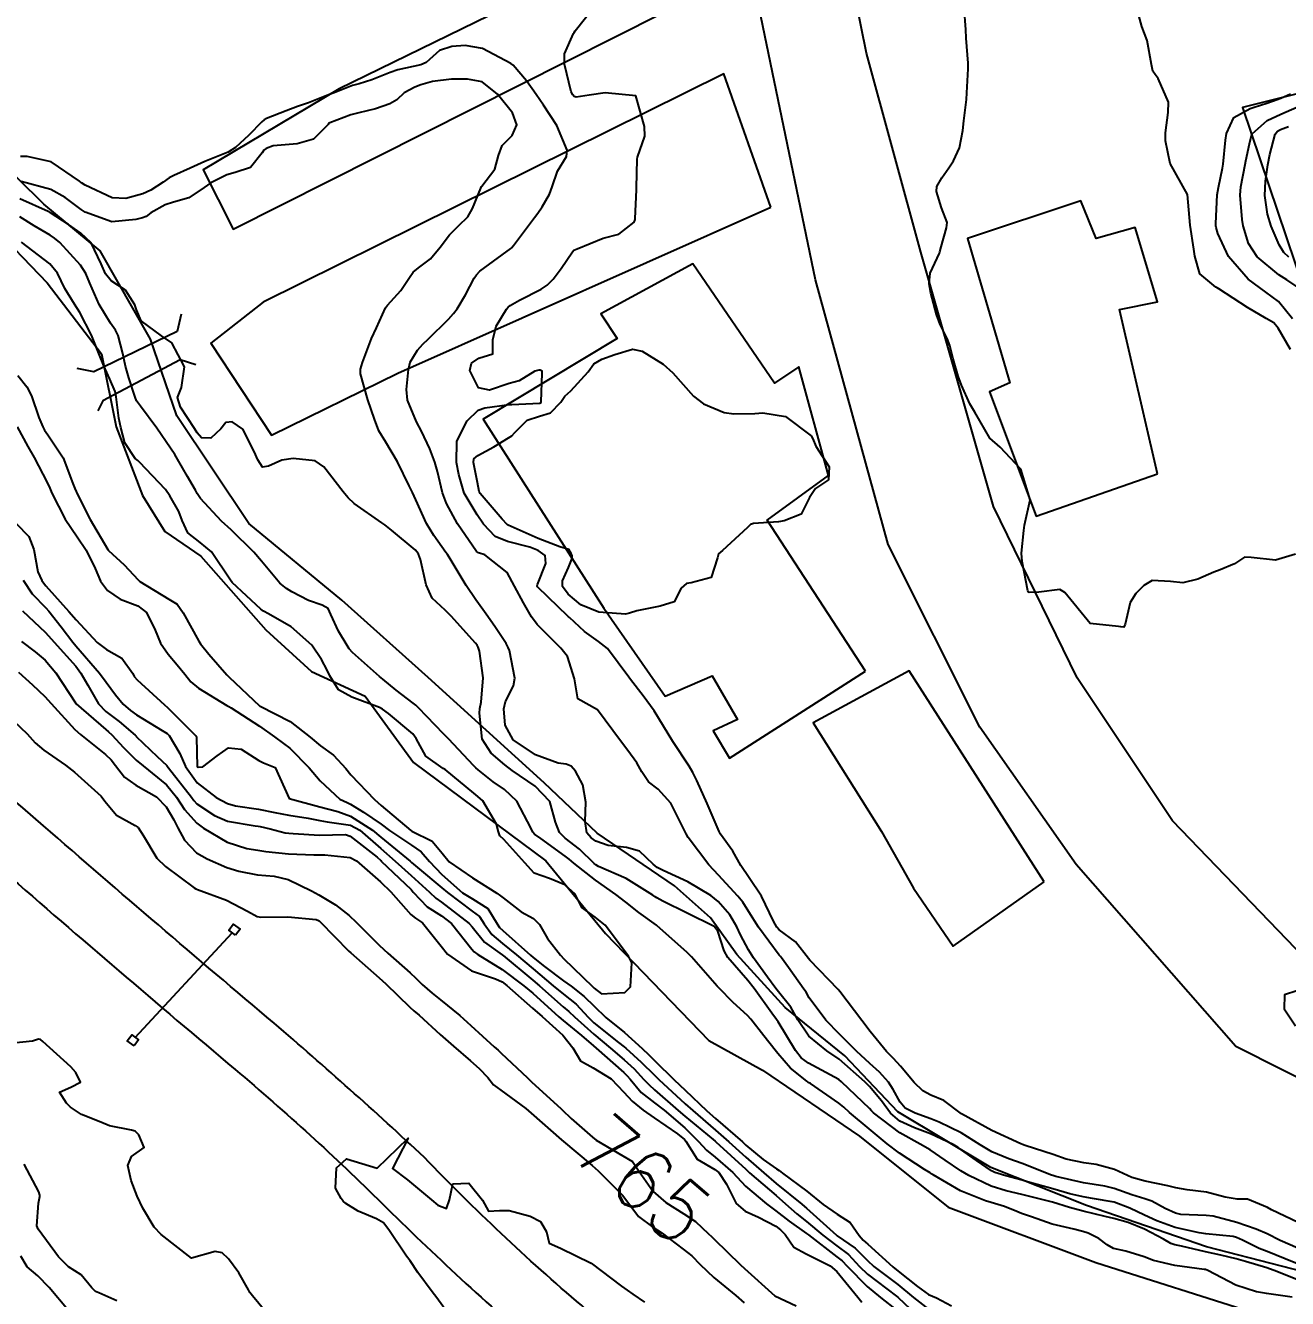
# Model space of a CAD drawing. Header units: metres. Extents: x 307586 to 320046, y 7427249 to 7434250.
# Drawn here: x 318846.3 to 318928.5, y 7429879.1 to 7429961.9 of the extents above; entities that cross this region are included whole.
import ezdxf
from ezdxf.enums import TextEntityAlignment as Align

# ---------------------------------------------------------------- set-up
doc = ezdxf.new("R2010")
doc.units = ezdxf.units.M
doc.header["$MEASUREMENT"] = 0
for name, color, linetype in [('Cotas', 45, 'Continuous'), ('Curvas de Nivel 1m', 11, 'Continuous'), ('Curvas de Nivel 5m', 15, 'Continuous'), ('Edificações', 30, 'Continuous'), ('Hidrografia', 140, 'Continuous'), ('Linha Férrea', 20, 'Continuous'), ('Pontes_Viadutos_Tubos', 190, 'Continuous'), ('Portico', 45, 'Continuous'), ('Vias Primárias', 230, 'Continuous')]:
    doc.layers.add(name, color=color, linetype=linetype)
doc.styles.add('Style-STANDARD', font='STANDARD.shx')

msp = doc.modelspace()

# ---------------------------------------------------------------- linework, layer by layer
at = {"layer": 'Curvas de Nivel 1m', "flags": 128}
for points, elevation in [([(318929.161, 7429884.022), (318927.427, 7429884.847), (318927.174, 7429884.999), (318925.852, 7429885.542), (318925.18, 7429885.551), (318924.407, 7429885.661), (318923.184, 7429885.998), (318921.945, 7429886.152), (318921.186, 7429886.278), (318920.672, 7429886.412), (318919.191, 7429886.723), (318918.333, 7429886.959), (318917.198, 7429887.467), (318916.014, 7429887.801), (318915.202, 7429887.897), (318914.064, 7429888.152), (318913.207, 7429888.441), (318911.393, 7429889.038), (318911.214, 7429889.098), (318911.116, 7429889.14), (318909.227, 7429890.014), (318907.243, 7429891.09), (318906.096, 7429891.952), (318905.255, 7429892.312), (318904.727, 7429892.595), (318904.168, 7429893.131), (318903.273, 7429894.194), (318902.824, 7429894.692), (318902.371, 7429895.154), (318901.302, 7429896.451), (318900.753, 7429897.176), (318899.332, 7429899.048), (318899.213, 7429899.191), (318897.361, 7429901.106), (318897.285, 7429901.211), (318896.444, 7429902.294), (318895.381, 7429903.066), (318895.213, 7429903.242), (318895.005, 7429903.626), (318894.233, 7429905.252), (318893.421, 7429906.455), (318892.869, 7429907.268), (318892.346, 7429908.18), (318891.562, 7429909.288), (318891.456, 7429909.467), (318890.691, 7429911.298), (318890.02, 7429912.783), (318889.758, 7429913.307), (318889.507, 7429913.728), (318888.458, 7429915.321), (318887.546, 7429916.836), (318887.226, 7429917.335), (318886.517, 7429918.3), (318885.684, 7429919.358), (318885.575, 7429919.512), (318884.188, 7429921.374), (318883.608, 7429921.845), (318882.701, 7429922.48), (318881.716, 7429923.409), (318881.663, 7429923.449), (318881.624, 7429923.485), (318880.338, 7429924.721), (318879.643, 7429925.393), (318879.617, 7429925.43), (318879.609, 7429925.464), (318879.645, 7429925.552), (318880.179, 7429926.911), (318880.14, 7429927.425), (318879.676, 7429927.77), (318879.13, 7429927.984), (318877.682, 7429928.34), (318876.885, 7429928.662), (318876.124, 7429929.474), (318875.702, 7429930.071), (318874.873, 7429931.489), (318874.513, 7429932.715), (318874.366, 7429933.494), (318874.393, 7429934.857), (318874.69, 7429935.491), (318875.051, 7429936.21), (318875.784, 7429936.9), (318876.206, 7429937.054), (318877.79, 7429937.257), (318877.971, 7429937.267), (318879.792, 7429937.354), (318879.85, 7429937.372), (318879.885, 7429937.429), (318879.94, 7429939.3), (318879.942, 7429939.429), (318879.814, 7429939.505), (318879.737, 7429939.508), (318879.466, 7429939.433), (318878.437, 7429938.813), (318877.805, 7429938.638), (318876.525, 7429938.194), (318875.802, 7429938.342), (318875.231, 7429939.486), (318875.351, 7429939.954), (318875.825, 7429940.275), (318876.739, 7429940.557), (318876.738, 7429941.471), (318876.952, 7429942.369), (318877.63, 7429943.462), (318877.728, 7429943.597), (318877.865, 7429943.713), (318878.462, 7429944.045), (318879.876, 7429944.777), (318880.273, 7429945.032), (318880.67, 7429945.422), (318881.19, 7429946.12), (318881.91, 7429947.199), (318882.015, 7429947.305), (318882.215, 7429947.405), (318883.92, 7429948.082), (318884.939, 7429948.354), (318885.931, 7429949.134), (318885.993, 7429949.299), (318885.998, 7429949.359), (318886.089, 7429951.231), (318886.095, 7429951.359), (318886.118, 7429953.222), (318886.147, 7429953.358), (318886.628, 7429954.723), (318886.604, 7429955.354), (318886.033, 7429957.36), (318884.035, 7429957.547), (318882.994, 7429957.396), (318882.165, 7429957.274), (318882.032, 7429957.32), (318881.946, 7429957.411), (318881.827, 7429957.621), (318881.392, 7429959.417), (318881.393, 7429960.087), (318881.985, 7429961.411), (318882.023, 7429961.471), (318882.085, 7429961.578), (318883.517, 7429963.389)], 764), ([(318928.654, 7429940.842), (318927.857, 7429942.225), (318927.582, 7429942.576), (318927.087, 7429942.862), (318925.873, 7429943.58), (318923.998, 7429944.793), (318923.892, 7429944.859), (318923.802, 7429944.901), (318922.756, 7429945.771), (318922.426, 7429946.922), (318922.366, 7429947.372), (318922.126, 7429948.927), (318921.963, 7429950.93), (318920.824, 7429952.942), (318920.522, 7429954.428), (318920.526, 7429954.945), (318920.701, 7429956.269), (318920.718, 7429956.943), (318920.048, 7429958.49), (318919.844, 7429958.746), (318919.701, 7429958.955), (318919.622, 7429959.394), (318919.326, 7429960.961), (318918.983, 7429961.858), (318918.681, 7429962.971)], 766), ([(318929.138, 7429882.357), (318927.984, 7429882.842), (318927.15, 7429883.292), (318926.423, 7429883.592), (318925.16, 7429884.02), (318923.637, 7429884.424), (318923.167, 7429884.48), (318921.532, 7429884.552), (318921.169, 7429884.628), (318920.498, 7429884.93), (318919.634, 7429885.4), (318919.179, 7429885.552), (318918.324, 7429885.816), (318917.186, 7429886.234), (318916.581, 7429886.376), (318915.187, 7429886.602), (318913.386, 7429887.018), (318913.193, 7429887.074), (318913.105, 7429887.11), (318911.201, 7429887.859), (318910.322, 7429888.172), (318909.208, 7429888.627), (318908.466, 7429889.077), (318907.225, 7429889.866), (318905.791, 7429890.555), (318905.238, 7429890.768), (318904.227, 7429891.13), (318903.567, 7429891.458), (318903.25, 7429891.856), (318902.794, 7429892.68), (318902.481, 7429893.152), (318901.913, 7429893.804), (318901.275, 7429894.377), (318900.408, 7429895.179), (318899.299, 7429896.289), (318898.402, 7429897.199), (318897.327, 7429898.654), (318897.121, 7429899.003), (318896.984, 7429899.215), (318895.97, 7429900.614), (318895.528, 7429901.238), (318895.453, 7429901.328), (318895.365, 7429901.424), (318894.019, 7429903.254), (318893.393, 7429904.249), (318893.002, 7429904.869), (318892.691, 7429905.271), (318891.423, 7429906.625), (318890.79, 7429907.296), (318889.451, 7429909.075), (318889.309, 7429909.311), (318889.18, 7429909.589), (318888.318, 7429911.322), (318887.492, 7429912.234), (318886.865, 7429912.707), (318886.429, 7429913.346), (318886.1, 7429913.943), (318885.517, 7429914.741), (318885.034, 7429915.365), (318883.553, 7429917.38), (318882.272, 7429918.112), (318882.038, 7429919.403), (318881.595, 7429920.864), (318881.168, 7429921.414), (318879.618, 7429922.952), (318879.243, 7429923.434), (318878.721, 7429924.35), (318878.15, 7429925.445), (318877.656, 7429926.321), (318876.203, 7429927.472), (318875.809, 7429927.612), (318875.675, 7429927.697), (318874.425, 7429929.493), (318873.713, 7429930.811), (318873.466, 7429931.504), (318873.121, 7429932.894), (318872.957, 7429933.512), (318872.623, 7429934.388), (318872.089, 7429935.525), (318871.772, 7429936.138), (318871.174, 7429937.536), (318871.106, 7429938.231), (318871.233, 7429939.536), (318871.343, 7429940.009), (318871.832, 7429940.796), (318872.181, 7429941.182), (318872.514, 7429941.52), (318873.856, 7429942.826), (318874.182, 7429943.175), (318874.412, 7429943.495), (318874.954, 7429944.408), (318875.516, 7429945.484), (318875.661, 7429945.708), (318875.89, 7429945.937), (318876.769, 7429946.602), (318877.912, 7429947.425), (318877.934, 7429947.438), (318877.952, 7429947.459), (318878.077, 7429947.62), (318879.454, 7429949.437), (318879.657, 7429949.714), (318879.943, 7429950.128), (318880.42, 7429950.961), (318880.584, 7429951.424), (318880.938, 7429952.455), (318881.532, 7429953.415), (318881.576, 7429953.826), (318880.89, 7429955.421), (318880.023, 7429956.754), (318879.56, 7429957.437), (318878.932, 7429958.336), (318878.052, 7429959.346), (318877.913, 7429959.461), (318876.067, 7429960.427), (318874.928, 7429960.633), (318874.069, 7429960.569), (318873.27, 7429960.307), (318872.391, 7429959.525), (318872.051, 7429959.364), (318870.553, 7429959.04), (318870.046, 7429958.877), (318868.857, 7429958.384), (318868.039, 7429958.139), (318867.595, 7429958.027), (318866.515, 7429957.595), (318866.166, 7429957.464), (318866.03, 7429957.417), (318864.728, 7429956.908), (318864.018, 7429956.65), (318863.27, 7429956.375), (318862.006, 7429955.886), (318861.856, 7429955.8), (318861.703, 7429955.653), (318860.857, 7429954.799), (318859.986, 7429953.981), (318859.497, 7429953.677), (318858.418, 7429953.252), (318857.974, 7429953.076), (318857.026, 7429952.651), (318855.96, 7429952.161), (318855.67, 7429952.01), (318855.274, 7429951.727), (318854.463, 7429951.219), (318853.945, 7429950.984), (318852.849, 7429950.664), (318851.942, 7429950.709), (318850.2, 7429951.538), (318849.952, 7429951.689), (318849.893, 7429951.732), (318849.816, 7429951.792), (318847.971, 7429953.056), (318846.41, 7429953.402), (318845.977, 7429953.414)], 763), ([(318929.128, 7429881.323), (318928.318, 7429881.651), (318927.136, 7429882.135), (318926.618, 7429882.338), (318925.542, 7429882.874), (318925.145, 7429883.049), (318924.922, 7429883.107), (318923.149, 7429883.29), (318922.709, 7429883.345), (318921.155, 7429883.701), (318919.961, 7429884.138), (318919.166, 7429884.498), (318918.2, 7429884.96), (318917.177, 7429885.336), (318915.774, 7429885.593), (318915.173, 7429885.689), (318914.288, 7429885.897), (318913.181, 7429886.207), (318911.547, 7429886.677), (318911.189, 7429886.772), (318910.135, 7429887.056), (318909.403, 7429887.275), (318909.196, 7429887.381), (318908.218, 7429888.065), (318907.21, 7429888.779), (318907.027, 7429888.909), (318906.708, 7429889.098), (318905.223, 7429889.792), (318904.185, 7429890.174), (318903.235, 7429890.608), (318902.622, 7429891.146), (318902.045, 7429891.947), (318901.26, 7429892.88), (318901.11, 7429893.021), (318900.957, 7429893.173), (318899.277, 7429894.645), (318898.469, 7429895.198), (318897.297, 7429896.148), (318896.598, 7429897.221), (318896.124, 7429898.031), (318895.331, 7429899.033), (318895.16, 7429899.242), (318894.604, 7429899.987), (318893.705, 7429901.257), (318893.368, 7429901.776), (318892.852, 7429902.742), (318892.612, 7429903.272), (318892.155, 7429904.043), (318891.399, 7429904.912), (318890.92, 7429905.295), (318889.416, 7429906.193), (318887.814, 7429906.94), (318887.43, 7429907.125), (318887.167, 7429907.334), (318886.279, 7429908.185), (318885.444, 7429908.42), (318884.251, 7429908.566), (318883.448, 7429908.845), (318883.126, 7429909.061), (318882.859, 7429909.389), (318882.739, 7429910.116), (318882.788, 7429911.39), (318882.6, 7429912.499), (318882.112, 7429913.401), (318881.828, 7429913.727), (318881.507, 7429913.856), (318880.994, 7429913.929), (318879.513, 7429914.462), (318878.065, 7429915.445), (318877.537, 7429916.394), (318877.448, 7429917.452), (318877.558, 7429917.934), (318878.072, 7429918.941), (318878.155, 7429919.444), (318877.807, 7429921.241), (318877.738, 7429921.449), (318877.605, 7429921.703), (318876.913, 7429922.758), (318876.397, 7429923.468), (318876.081, 7429923.927), (318875.634, 7429924.545), (318874.993, 7429925.486), (318873.956, 7429927.21), (318873.77, 7429927.499), (318873.674, 7429927.638), (318872.9, 7429928.727), (318872.418, 7429929.519), (318871.716, 7429931.06), (318871.501, 7429931.532), (318871.293, 7429931.968), (318870.533, 7429933.542), (318869.756, 7429934.811), (318869.317, 7429935.554), (318869.026, 7429936.306), (318868.602, 7429937.562), (318868.124, 7429939.253), (318868.116, 7429939.567), (318868.24, 7429939.989), (318868.823, 7429941.565), (318869.148, 7429942.256), (318869.741, 7429943.552), (318869.865, 7429943.72), (318870.743, 7429944.673), (318871.312, 7429945.536), (318871.541, 7429945.88), (318871.892, 7429946.15), (318872.682, 7429946.737), (318873.308, 7429947.509), (318873.921, 7429948.31), (318874.518, 7429948.903), (318875.105, 7429949.488), (318875.411, 7429950.015), (318875.961, 7429951.347), (318876, 7429951.442), (318876.021, 7429951.479), (318876.863, 7429952.582), (318877.104, 7429953.469), (318877.345, 7429954.111), (318877.996, 7429954.767), (318878.287, 7429955.456), (318878.015, 7429956.255), (318877.038, 7429957.47), (318876.041, 7429958.263), (318875.088, 7429958.444), (318874.042, 7429958.429), (318872.811, 7429958.288), (318872.038, 7429958.063), (318871.647, 7429957.924), (318870.97, 7429957.541), (318870.482, 7429957.09), (318870.022, 7429956.839), (318869.085, 7429956.496), (318868.013, 7429956.25), (318867.479, 7429956.117), (318866.111, 7429955.599), (318866.041, 7429955.561), (318866.002, 7429955.492), (318865.061, 7429954.541), (318863.989, 7429954.237), (318862.44, 7429954.096), (318861.986, 7429953.925), (318861.829, 7429953.807), (318861.715, 7429953.653), (318860.945, 7429952.683), (318859.963, 7429952.357), (318859.423, 7429952.216), (318858.372, 7429951.694), (318857.95, 7429951.388), (318856.938, 7429950.715), (318855.94, 7429950.438), (318855.406, 7429950.257), (318854.459, 7429949.735), (318854.16, 7429949.509), (318853.93, 7429949.413), (318853.492, 7429949.31), (318851.927, 7429949.156), (318850.188, 7429949.787), (318849.935, 7429949.96), (318848.882, 7429950.745), (318847.947, 7429951.256), (318846.023, 7429951.769)], 762), ([(318928.795, 7429942.841), (318927.88, 7429943.975), (318926.642, 7429944.873), (318925.898, 7429945.427), (318924.617, 7429946.893), (318923.928, 7429948.382), (318923.818, 7429948.788), (318923.797, 7429948.902), (318923.792, 7429949.045), (318923.889, 7429950.901), (318923.968, 7429951.386), (318924.232, 7429952.646), (318924.272, 7429952.897), (318924.436, 7429954.466), (318924.492, 7429954.895), (318924.966, 7429955.948), (318926.029, 7429956.537), (318926.292, 7429956.616), (318927.116, 7429956.869), (318927.786, 7429957.112), (318928.036, 7429957.193), (318928.665, 7429957.476)], 767), ([(318929.218, 7429944.84), (318928.42, 7429945.374), (318927.901, 7429945.698), (318926.492, 7429946.874), (318925.922, 7429947.75), (318925.586, 7429948.883), (318925.514, 7429949.31), (318925.384, 7429950.886), (318925.425, 7429951.429), (318925.71, 7429952.883), (318925.756, 7429953.112), (318926.003, 7429954.234), (318926.12, 7429954.77), (318926.176, 7429954.878), (318927.15, 7429955.741), (318928.026, 7429956.154), (318929.582, 7429956.837)], 768), ([(318928.563, 7429946.85), (318928.222, 7429947.161), (318927.921, 7429947.66), (318927.404, 7429948.865), (318927.17, 7429949.642), (318926.994, 7429950.87), (318927.042, 7429951.799), (318927.196, 7429952.868), (318927.315, 7429953.545), (318927.653, 7429954.864), (318927.819, 7429955.058), (318928.016, 7429955.153), (318928.531, 7429955.365)], 769), ([(318929.115, 7429880.29), (318927.781, 7429880.843), (318927.125, 7429881.082), (318925.732, 7429881.474), (318925.131, 7429881.651), (318924.128, 7429881.895), (318923.135, 7429882.12), (318921.569, 7429882.485), (318921.139, 7429882.56), (318920.865, 7429882.649), (318920.4, 7429882.931), (318919.152, 7429883.583), (318918.104, 7429884.015), (318917.163, 7429884.291), (318916.604, 7429884.418), (318915.16, 7429884.752), (318914.266, 7429885.009), (318913.168, 7429885.348), (318912.733, 7429885.46), (318911.175, 7429885.839), (318910.153, 7429886.08), (318909.183, 7429886.386), (318907.712, 7429887.085), (318907.196, 7429887.394), (318906.17, 7429888.073), (318905.209, 7429888.756), (318904.55, 7429889.127), (318903.224, 7429889.857), (318901.511, 7429891.157), (318901.381, 7429891.296), (318901.246, 7429891.452), (318900.356, 7429892.281), (318899.428, 7429893.188), (318899.264, 7429893.322), (318898.971, 7429893.488), (318897.275, 7429894.393), (318896.805, 7429894.744), (318896.43, 7429895.223), (318895.31, 7429897.072), (318895.204, 7429897.241), (318894.906, 7429897.656), (318893.749, 7429899.256), (318893.34, 7429899.763), (318892.035, 7429901.28), (318891.793, 7429901.71), (318891.38, 7429902.978), (318891.152, 7429903.292), (318889.391, 7429904.147), (318887.798, 7429904.926), (318887.401, 7429905.156), (318887.296, 7429905.226), (318887.153, 7429905.334), (318885.419, 7429906.414), (318883.617, 7429907.191), (318883.432, 7429907.292), (318883.326, 7429907.382), (318882.372, 7429908.326), (318881.449, 7429909.044), (318881.067, 7429909.414), (318880.811, 7429910.068), (318880.444, 7429911.42), (318879.493, 7429912.427), (318877.996, 7429913.445), (318877.507, 7429913.809), (318876.63, 7429914.579), (318876.035, 7429915.472), (318875.858, 7429917.165), (318875.893, 7429917.475), (318875.967, 7429917.884), (318876.099, 7429919.472), (318875.861, 7429921.214), (318875.782, 7429921.477), (318875.719, 7429921.593), (318875.605, 7429921.723), (318874.03, 7429923.496), (318873.627, 7429923.885), (318872.778, 7429924.656), (318872.39, 7429925.519), (318872.024, 7429927.169), (318871.884, 7429927.527), (318871.803, 7429927.657), (318871.676, 7429927.797), (318870.141, 7429929.093), (318869.692, 7429929.427), (318869.497, 7429929.552), (318867.705, 7429930.812), (318867.311, 7429931.178), (318866.996, 7429931.581), (318865.737, 7429933.202), (318865.16, 7429933.606), (318863.744, 7429933.755), (318863.001, 7429933.631), (318862.135, 7429933.246), (318861.736, 7429933.184), (318861.437, 7429933.653), (318861.197, 7429934.207), (318860.463, 7429935.663), (318859.77, 7429936.143), (318859.344, 7429936.1), (318859.031, 7429935.677), (318858.368, 7429935.073), (318857.757, 7429935.103), (318857.485, 7429935.419), (318857.304, 7429935.697), (318856.397, 7429937.098), (318856.211, 7429937.714), (318856.458, 7429938.372), (318856.654, 7429939.712), (318855.829, 7429941.287), (318855.168, 7429941.727), (318853.847, 7429942.705), (318853.538, 7429943.425), (318853.426, 7429943.747), (318852.818, 7429944.702), (318851.878, 7429945.302), (318851.526, 7429945.774), (318851.242, 7429946.428), (318850.584, 7429947.783), (318849.919, 7429948.41), (318849.097, 7429948.974), (318847.932, 7429949.743), (318847.79, 7429949.821), (318845.941, 7429950.646)], 761), ([(318845.806, 7429939.148), (318846.387, 7429938.422), (318846.694, 7429937.826), (318847.168, 7429936.423), (318847.43, 7429935.815), (318847.547, 7429935.6), (318847.758, 7429935.299), (318848.761, 7429933.8), (318849.4, 7429932.111), (318849.517, 7429931.792), (318849.709, 7429931.367), (318850.527, 7429929.782), (318851.673, 7429927.823), (318851.696, 7429927.792), (318851.721, 7429927.769), (318852.728, 7429926.823), (318853.645, 7429925.847), (318853.76, 7429925.739), (318855.632, 7429924.602), (318856.175, 7429924.259), (318856.57, 7429923.706), (318857.595, 7429921.852), (318857.707, 7429921.689), (318858.25, 7429921.02), (318859.419, 7429919.672), (318859.571, 7429919.514), (318861.537, 7429917.65), (318861.553, 7429917.637), (318861.577, 7429917.626), (318863.538, 7429916.631), (318864.847, 7429915.607), (318865.517, 7429915.055), (318866.356, 7429914.432), (318867.153, 7429913.575), (318867.497, 7429913.163), (318869.019, 7429911.555), (318869.469, 7429911.162), (318871.402, 7429909.531), (318871.453, 7429909.502), (318872.779, 7429908.842), (318873.439, 7429908.071), (318873.892, 7429907.495), (318875.418, 7429906.46), (318876.982, 7429905.456), (318877.232, 7429905.283), (318877.4, 7429905.156), (318878.582, 7429904.247), (318879.387, 7429903.811), (318879.779, 7429903.426), (318880.295, 7429902.499), (318881.137, 7429901.412), (318881.359, 7429901.181), (318883.216, 7429899.382), (318883.279, 7429899.327), (318883.332, 7429899.276), (318883.804, 7429898.899), (318885.329, 7429898.99), (318885.692, 7429899.355), (318885.786, 7429900.924), (318885.554, 7429901.357), (318885.472, 7429901.466), (318885.365, 7429901.617), (318884.05, 7429903.373), (318883.388, 7429903.896), (318882.533, 7429904.531), (318882.091, 7429905.4), (318881.412, 7429905.999), (318880.431, 7429906.407), (318879.423, 7429906.767), (318878.822, 7429907.436), (318877.448, 7429908.954), (318877.183, 7429909.186), (318877.108, 7429909.455), (318876.972, 7429909.945), (318876.083, 7429911.471), (318875.766, 7429911.756), (318875.488, 7429911.963), (318873.624, 7429913.499), (318873.504, 7429913.578), (318872.375, 7429914.381), (318871.743, 7429915.527), (318871.527, 7429915.825), (318869.941, 7429917.152), (318869.551, 7429917.443), (318869.343, 7429917.552), (318867.559, 7429918.214), (318866.681, 7429918.7), (318866.116, 7429919.592), (318865.945, 7429919.962), (318865.584, 7429920.668), (318864.955, 7429921.606), (318863.61, 7429922.792), (318862.131, 7429923.642), (318861.795, 7429923.818), (318861.626, 7429923.942), (318859.765, 7429925.669), (318859.645, 7429925.822), (318858.422, 7429927.683), (318857.679, 7429928.289), (318856.886, 7429928.903), (318856.504, 7429929.708), (318856.284, 7429930.296), (318855.709, 7429931.323), (318855.417, 7429931.723), (318853.739, 7429933.51), (318853.617, 7429933.618), (318853.444, 7429933.744), (318852.772, 7429934.773), (318852.523, 7429935.759), (318852.384, 7429936.373), (318852.213, 7429937.764), (318852.143, 7429938.111), (318851.804, 7429938.911), (318851.403, 7429939.774), (318851.133, 7429940.464), (318850.608, 7429941.782), (318849.855, 7429943.241), (318849.487, 7429943.796), (318848.878, 7429944.81), (318848.381, 7429945.813), (318847.892, 7429946.41), (318846.057, 7429947.839)], 759), ([(318845.69, 7429929.528), (318846.517, 7429928.663), (318846.842, 7429927.822), (318847.103, 7429926.366), (318847.371, 7429925.814), (318847.481, 7429925.652), (318847.64, 7429925.471), (318849.132, 7429923.795), (318849.615, 7429923.246), (318850.981, 7429921.776), (318851.588, 7429921.321), (318852.569, 7429920.742), (318853.291, 7429919.744), (318853.392, 7429919.564), (318853.569, 7429919.34), (318855.349, 7429917.722), (318855.55, 7429917.536), (318857.393, 7429915.692), (318857.431, 7429915.601), (318857.493, 7429913.69), (318857.503, 7429913.671), (318857.544, 7429913.648), (318857.856, 7429913.686), (318858.781, 7429914.406), (318859.515, 7429914.912), (318860.351, 7429914.825), (318861.507, 7429914.091), (318861.805, 7429913.945), (318862.551, 7429913.634), (318863.473, 7429911.62), (318865.468, 7429911.076), (318866.65, 7429910.768), (318867.462, 7429910.474), (318868.899, 7429909.556), (318869.448, 7429909.103), (318871.341, 7429907.531), (318871.432, 7429907.456), (318871.827, 7429907.124), (318873.407, 7429905.804), (318873.776, 7429905.496), (318875.391, 7429904.295), (318875.856, 7429903.941), (318876.176, 7429903.468), (318876.674, 7429902.758), (318877.37, 7429902.175), (318878.282, 7429901.441), (318879.349, 7429900.529), (318880.655, 7429899.417), (318881.328, 7429898.887), (318882.147, 7429898.224), (318882.931, 7429897.386), (318883.308, 7429897.022), (318884.913, 7429895.74), (318885.284, 7429895.45), (318885.395, 7429895.358), (318886.398, 7429894.467), (318887.266, 7429893.607), (318887.548, 7429893.327), (318889.247, 7429891.752), (318889.742, 7429891.305), (318891.224, 7429890.04), (318892.103, 7429889.271), (318893.203, 7429888.284), (318894.381, 7429887.248), (318895.183, 7429886.569), (318896.842, 7429885.215), (318897.019, 7429885.07), (318897.16, 7429884.949), (318899.103, 7429883.19), (318899.143, 7429883.159), (318900.319, 7429882.356), (318901.127, 7429881.548), (318901.53, 7429881.156), (318903.105, 7429879.979), (318904.118, 7429879.13), (318905.086, 7429878.388)], 761), ([(318846.158, 7429925.832), (318846.748, 7429924.937), (318847.625, 7429924.027), (318847.831, 7429923.808), (318848.619, 7429922.788), (318849.396, 7429921.792), (318849.591, 7429921.562), (318851.128, 7429919.774), (318851.567, 7429919.193), (318852.16, 7429918.362), (318852.671, 7429917.753), (318853.146, 7429917.345), (318853.543, 7429917.064), (318855.204, 7429916.047), (318855.525, 7429915.85), (318855.666, 7429915.718), (318856.352, 7429914.548), (318856.718, 7429913.702), (318857.487, 7429912.638), (318858.724, 7429911.677), (318859.469, 7429911.283), (318859.986, 7429911.146), (318861.466, 7429910.921), (318862.538, 7429910.708), (318863.462, 7429910.537), (318864.719, 7429910.349), (318865.459, 7429910.177), (318865.956, 7429910.091), (318867.456, 7429909.88), (318868.066, 7429909.564), (318869.441, 7429908.359), (318870.367, 7429907.541), (318871.419, 7429906.602), (318872.605, 7429905.512), (318873.029, 7429905.135), (318873.397, 7429904.867), (318875.197, 7429903.482), (318875.381, 7429903.27), (318876.18, 7429902.277), (318877.345, 7429901.45), (318877.363, 7429901.439), (318877.409, 7429901.403), (318879.338, 7429899.792), (318879.761, 7429899.426), (318881.319, 7429898.065), (318881.671, 7429897.759), (318882.045, 7429897.399), (318883.297, 7429896.286), (318884.392, 7429895.369), (318885.276, 7429894.62), (318885.939, 7429894.019), (318886.567, 7429893.34), (318886.899, 7429892.976), (318887.256, 7429892.662), (318888.805, 7429891.314), (318889.237, 7429890.94), (318891.066, 7429889.431), (318891.213, 7429889.307), (318891.247, 7429889.28), (318893.195, 7429887.488), (318893.451, 7429887.257), (318895.171, 7429885.769), (318895.783, 7429885.231), (318896.527, 7429884.589), (318897.152, 7429884.084), (318898.226, 7429883.199), (318899.136, 7429882.509), (318899.883, 7429881.931), (318900.605, 7429881.168), (318901.115, 7429880.659), (318903.004, 7429879.231), (318903.093, 7429879.164), (318903.124, 7429879.14), (318905.075, 7429877.302)], 762), ([(318846.102, 7429923.833), (318847.602, 7429922.431), (318848.179, 7429921.804), (318849.577, 7429920.223), (318849.913, 7429919.787), (318850.36, 7429918.987), (318851.05, 7429917.775), (318851.546, 7429917.277), (318852.404, 7429916.625), (318853.443, 7429915.741), (318853.482, 7429915.701), (318853.522, 7429915.663), (318854.89, 7429914.345), (318855.503, 7429913.761), (318855.519, 7429913.736), (318855.53, 7429913.72), (318855.614, 7429913.605), (318857.107, 7429911.695), (318857.261, 7429911.483), (318857.469, 7429911.275), (318858.62, 7429910.52), (318859.458, 7429910.149), (318861.266, 7429909.841), (318861.455, 7429909.817), (318861.595, 7429909.789), (318862.24, 7429909.638), (318863.216, 7429909.389), (318863.45, 7429909.355), (318863.734, 7429909.334), (318865.449, 7429909.237), (318867.141, 7429909.266), (318867.449, 7429909.171), (318869.191, 7429907.797), (318869.433, 7429907.583), (318869.467, 7429907.55), (318871.405, 7429905.686), (318871.542, 7429905.528), (318872.448, 7429904.569), (318873.388, 7429903.986), (318874.034, 7429903.493), (318875.366, 7429901.821), (318875.526, 7429901.639), (318875.752, 7429901.474), (318877.348, 7429900.485), (318878.748, 7429899.436), (318879.328, 7429898.938), (318881.035, 7429897.413), (318881.309, 7429897.177), (318882.504, 7429896.183), (318883.285, 7429895.527), (318883.454, 7429895.378), (318885.267, 7429893.775), (318885.484, 7429893.575), (318885.673, 7429893.354), (318886.396, 7429892.484), (318887.248, 7429891.815), (318887.892, 7429891.324), (318889.226, 7429890.185), (318890.123, 7429889.296), (318890.64, 7429888.722), (318891.203, 7429888.28), (318892.362, 7429887.268), (318893.18, 7429886.396), (318894.547, 7429885.246), (318895.158, 7429884.781), (318896.023, 7429884.098), (318897.144, 7429883.309), (318897.284, 7429883.209), (318899.129, 7429881.796), (318899.464, 7429881.523), (318899.806, 7429881.18), (318901.103, 7429879.859), (318901.962, 7429879.151), (318903.084, 7429878.272)], 763), ([(318846.054, 7429921.833), (318846.929, 7429921.163), (318847.581, 7429920.616), (318848.281, 7429919.803), (318849.553, 7429917.843), (318849.6, 7429917.79), (318851.528, 7429916.113), (318851.715, 7429915.956), (318851.926, 7429915.764), (318852.694, 7429914.931), (318853.507, 7429914.124), (318853.962, 7429913.735), (318855.485, 7429912.499), (318856.128, 7429911.71), (318856.656, 7429910.893), (318857.456, 7429910.019), (318857.89, 7429909.686), (318859.444, 7429908.786), (318860.722, 7429908.375), (318861.439, 7429908.251), (318861.964, 7429908.168), (318863.437, 7429908.026), (318865.084, 7429907.956), (318865.436, 7429907.948), (318865.784, 7429907.943), (318867.435, 7429907.786), (318867.851, 7429907.566), (318869.413, 7429906.193), (318870.081, 7429905.543), (318871.388, 7429904.063), (318871.687, 7429903.827), (318872.147, 7429903.519), (318873.361, 7429902.016), (318873.786, 7429901.496), (318875.347, 7429900.398), (318876.908, 7429899.888), (318877.336, 7429899.68), (318877.64, 7429899.447), (318879.318, 7429897.976), (318879.935, 7429897.424), (318881.295, 7429896.21), (318881.937, 7429895.4), (318882.434, 7429894.552), (318883.27, 7429894.088), (318884.435, 7429893.368), (318885.254, 7429892.496), (318885.812, 7429891.915), (318886.524, 7429891.341), (318887.235, 7429890.825), (318888.751, 7429889.783), (318889.215, 7429889.424), (318889.305, 7429889.309), (318890.044, 7429888.14), (318891.195, 7429887.461), (318891.438, 7429887.278), (318891.937, 7429886.517), (318892.572, 7429885.266), (318893.158, 7429884.757), (318894.027, 7429884.379), (318895.148, 7429883.776), (318895.464, 7429883.553), (318895.76, 7429883.231), (318896.33, 7429882.418), (318897.131, 7429881.981), (318898.692, 7429881.194), (318899.118, 7429880.843), (318900.502, 7429879.169), (318900.763, 7429878.839)], 764), ([(318845.535, 7429916.667), (318846.419, 7429915.827), (318846.945, 7429915.246), (318847.512, 7429914.758), (318848.907, 7429913.796), (318849.496, 7429913.343), (318851.238, 7429911.772), (318851.47, 7429911.45), (318852.233, 7429910.531), (318853.454, 7429909.871), (318853.646, 7429909.738), (318853.995, 7429909.187), (318854.857, 7429907.726), (318855.425, 7429907.193), (318857.291, 7429905.806), (318857.404, 7429905.742), (318857.514, 7429905.689), (318859.396, 7429904.996), (318860.762, 7429904.284), (318861.386, 7429903.94), (318861.631, 7429903.892), (318863.386, 7429903.912), (318865.238, 7429903.748), (318865.384, 7429903.683), (318865.435, 7429903.651), (318865.497, 7429903.598), (318867.355, 7429901.69), (318867.481, 7429901.569), (318869.337, 7429899.947), (318869.762, 7429899.546), (318871.318, 7429898.048), (318871.592, 7429897.803), (318871.93, 7429897.521), (318873.294, 7429896.263), (318874.169, 7429895.491), (318875.274, 7429894.545), (318875.85, 7429894.053), (318876.404, 7429893.463), (318876.784, 7429892.983), (318877.255, 7429892.641), (318878.889, 7429891.434), (318879.238, 7429891.128), (318881.213, 7429889.4), (318883.196, 7429887.726), (318883.581, 7429887.376), (318885.17, 7429885.81), (318885.52, 7429885.355), (318886.214, 7429884.404), (318887.147, 7429883.725), (318887.75, 7429883.324), (318889.133, 7429882.288), (318889.68, 7429881.853), (318890.231, 7429881.293), (318891.11, 7429880.441), (318892.541, 7429879.266), (318893.088, 7429878.8)], 766), ([(318929.076, 7429899.094), (318928.264, 7429898.841), (318928.242, 7429897.922), (318928.991, 7429896.833)], 764), ([(318862.424, 7429877.626), (318861.089, 7429879.251), (318860.921, 7429879.472), (318860.826, 7429879.644), (318860.196, 7429880.746), (318859.52, 7429881.664), (318859.119, 7429882.052), (318858.651, 7429882.143), (318857.113, 7429881.69), (318855.136, 7429883.251), (318854.689, 7429883.725), (318853.938, 7429884.95), (318853.576, 7429885.736), (318853.178, 7429886.76), (318852.978, 7429887.742), (318853.199, 7429888.319), (318854.037, 7429888.899), (318853.677, 7429889.735), (318853.437, 7429889.959), (318853.216, 7429890.026), (318851.779, 7429890.322), (318851.221, 7429890.546), (318849.962, 7429891.047), (318849.23, 7429891.535), (318848.986, 7429891.792), (318848.529, 7429892.512), (318849.249, 7429892.841), (318849.883, 7429893.154), (318849.581, 7429893.787), (318849.267, 7429894.154), (318847.439, 7429895.808), (318847.285, 7429895.931), (318847.152, 7429895.945), (318846.756, 7429895.818), (318845.281, 7429895.675)], 766), ([(318874.263, 7429877.488), (318873.089, 7429879.114), (318872.789, 7429879.503), (318871.86, 7429880.758), (318871.344, 7429881.518), (318871.118, 7429881.841), (318869.952, 7429883.538), (318869.61, 7429884.005), (318869.15, 7429884.253), (318867.955, 7429884.762), (318867.16, 7429885.267), (318866.994, 7429885.405), (318866.865, 7429885.574), (318866.49, 7429886.264), (318866.544, 7429887.58), (318867.199, 7429888.171), (318869.193, 7429887.55), (318871.213, 7429889.52), (318870.193, 7429887.535), (318871.182, 7429886.809), (318872.742, 7429885.504), (318873.16, 7429885.159), (318873.723, 7429884.929), (318873.916, 7429885.492), (318874.129, 7429886.541), (318875.179, 7429886.573), (318876.052, 7429885.467), (318876.456, 7429884.76), (318877.156, 7429884.797), (318877.787, 7429884.813), (318879.153, 7429884.436), (318879.826, 7429884.096), (318880.229, 7429883.414), (318880.393, 7429882.669), (318881.132, 7429882.358), (318883.123, 7429881.38), (318885.101, 7429879.882), (318885.851, 7429879.349), (318886.598, 7429878.847)], 767), ([(318849.078, 7429878.326), (318847.848, 7429879.802), (318847.1, 7429880.558), (318846.419, 7429881.133), (318845.995, 7429881.827)], 764)]:
    msp.add_lwpolyline(points, dxfattribs=dict(at, elevation=elevation))
at = {"layer": 'Curvas de Nivel 5m', "flags": 128}
for points, elevation in [([(318928.997, 7429927.519), (318927.676, 7429927.138), (318926.102, 7429927.298), (318925.677, 7429927.336), (318925.397, 7429927.161), (318925.01, 7429926.887), (318924.073, 7429926.492), (318923.667, 7429926.343), (318922.631, 7429925.884), (318921.66, 7429925.652), (318920.856, 7429925.743), (318919.662, 7429925.815), (318919.123, 7429925.491), (318918.589, 7429924.961), (318918.23, 7429924.378), (318917.903, 7429922.967), (318917.819, 7429922.77), (318917.621, 7429922.785), (318917.472, 7429922.823), (318915.623, 7429923), (318913.96, 7429925.017), (318913.655, 7429925.222), (318912.277, 7429925.041), (318911.643, 7429925.018), (318911.596, 7429925.05), (318911.563, 7429925.132), (318911.189, 7429927.055), (318911.152, 7429927.582), (318911.302, 7429929.054), (318911.346, 7429929.406), (318911.723, 7429931.05), (318911.106, 7429933.056), (318909.757, 7429934.485), (318909.084, 7429935.077), (318908.119, 7429936.756), (318907.918, 7429937.089), (318907.795, 7429937.304), (318907.236, 7429938.528), (318907.017, 7429939.102), (318906.699, 7429940.237), (318906.475, 7429941.111), (318906.301, 7429941.569), (318905.856, 7429942.471), (318905.609, 7429943.123), (318905.25, 7429944.499), (318905.147, 7429945.127), (318905.214, 7429945.806), (318905.812, 7429947.121), (318905.838, 7429947.196), (318905.917, 7429947.535), (318906.277, 7429948.769), (318906.304, 7429949.116), (318905.947, 7429950.064), (318905.626, 7429951.123), (318905.64, 7429951.45), (318905.972, 7429952.018), (318906.428, 7429952.665), (318906.727, 7429953.113), (318907.122, 7429953.978), (318907.319, 7429955.107), (318907.391, 7429955.727), (318907.565, 7429957.105), (318907.587, 7429957.555), (318907.678, 7429959.104), (318907.686, 7429959.476), (318907.549, 7429961.105), (318907.516, 7429961.678), (318907.427, 7429963.107)], 765), ([(318928.764, 7429879.168), (318927.101, 7429879.397), (318926.448, 7429879.514), (318925.109, 7429879.942), (318923.286, 7429880.898), (318923.124, 7429880.96), (318923.051, 7429880.973), (318921.126, 7429881.228), (318919.733, 7429881.545), (318919.131, 7429881.797), (318917.937, 7429882.16), (318917.136, 7429882.325), (318916.724, 7429882.561), (318916.181, 7429882.984), (318915.479, 7429883.326), (318915.147, 7429883.442), (318914.56, 7429883.595), (318913.152, 7429883.917), (318911.802, 7429884.388), (318911.159, 7429884.616), (318910.843, 7429884.728), (318910.035, 7429885.057), (318909.167, 7429885.33), (318908.803, 7429885.439), (318907.178, 7429886.091), (318905.399, 7429887.117), (318905.275, 7429887.2), (318905.194, 7429887.255), (318904.841, 7429887.479), (318903.207, 7429888.529), (318902.414, 7429889.148), (318901.227, 7429890.119), (318899.951, 7429891.179), (318899.578, 7429891.519), (318899.249, 7429891.793), (318897.41, 7429893.06), (318897.262, 7429893.142), (318897.22, 7429893.168), (318897.166, 7429893.211), (318896.113, 7429894.069), (318895.281, 7429895.023), (318895.113, 7429895.242), (318894.368, 7429896.178), (318893.528, 7429897.258), (318893.315, 7429897.495), (318892.388, 7429898.339), (318891.443, 7429899.288), (318891.335, 7429899.412), (318889.662, 7429901.307), (318889.366, 7429901.609), (318887.436, 7429903.329), (318887.383, 7429903.369), (318886.236, 7429904.192), (318885.398, 7429904.862), (318884.742, 7429905.367), (318883.417, 7429906.301), (318881.999, 7429907.402), (318881.695, 7429907.666), (318881.438, 7429907.873), (318879.851, 7429909.024), (318879.452, 7429909.304), (318879.338, 7429909.431), (318879.225, 7429909.664), (318878.294, 7429911.442), (318877.49, 7429912.194), (318876.745, 7429912.711), (318875.781, 7429913.476), (318875.633, 7429913.607), (318875.505, 7429913.735), (318873.848, 7429915.497), (318873.528, 7429915.837), (318871.893, 7429917.525), (318871.726, 7429917.699), (318871.556, 7429917.827), (318870.436, 7429918.67), (318869.571, 7429919.375), (318869.359, 7429919.552), (318867.588, 7429921.114), (318867.385, 7429921.368), (318867.257, 7429921.575), (318866.681, 7429922.509), (318866.191, 7429923.591), (318866.016, 7429923.983), (318865.629, 7429924.194), (318864.741, 7429924.5), (318863.638, 7429925.079), (318863.298, 7429925.284), (318862.873, 7429925.632), (318861.664, 7429927.06), (318861.162, 7429927.655), (318859.687, 7429929.109), (318859.062, 7429929.676), (318857.707, 7429931.134), (318857.493, 7429931.476), (318857.375, 7429931.695), (318856.85, 7429932.579), (318856.214, 7429933.713), (318856.035, 7429934.005), (318855.75, 7429934.422), (318854.862, 7429935.729), (318853.784, 7429937.145), (318853.543, 7429937.497), (318853.447, 7429937.745), (318853.043, 7429938.989), (318852.821, 7429939.755), (318852.642, 7429940.579), (318852.33, 7429941.763), (318852.172, 7429942.099), (318851.845, 7429942.556), (318851.109, 7429943.778), (318850.504, 7429945.156), (318850.225, 7429945.787), (318849.891, 7429946.327), (318848.547, 7429947.81), (318848.198, 7429948.099), (318847.917, 7429948.278), (318846.862, 7429948.892), (318845.929, 7429949.468)], 760), ([(318845.763, 7429935.806), (318846.459, 7429934.538), (318846.863, 7429933.823), (318847.718, 7429932.18), (318847.892, 7429931.808), (318848.03, 7429931.487), (318848.882, 7429929.798), (318849.681, 7429928.641), (318850.262, 7429927.784), (318850.847, 7429926.586), (318851.189, 7429925.775), (318851.637, 7429925.165), (318852.475, 7429924.601), (318853.627, 7429924.155), (318854.178, 7429923.734), (318854.751, 7429922.583), (318855.091, 7429921.725), (318855.586, 7429921.011), (318856.19, 7429920.321), (318856.686, 7429919.703), (318857.081, 7429919.21), (318857.564, 7429918.793), (318859.425, 7429917.671), (318859.552, 7429917.607), (318859.694, 7429917.525), (318861.533, 7429916.321), (318862.509, 7429915.635), (318863.102, 7429915.209), (318863.516, 7429914.893), (318864.778, 7429913.607), (318865.49, 7429912.768), (318866.769, 7429911.581), (318867.258, 7429911.36), (318867.47, 7429911.256), (318868.303, 7429910.723), (318869.457, 7429909.946), (318870.01, 7429909.544), (318871.443, 7429908.586), (318872.06, 7429908.141), (318872.615, 7429907.512), (318873.421, 7429906.675), (318874.766, 7429905.486), (318875.399, 7429905.084), (318876.397, 7429904.469), (318877.01, 7429903.456), (318877.158, 7429903.231), (318877.379, 7429903.023), (318879.174, 7429901.432), (318879.36, 7429901.266), (318880.088, 7429900.687), (318881.338, 7429899.747), (318881.825, 7429899.403), (318882.673, 7429898.737), (318883.32, 7429898.098), (318884.096, 7429897.372), (318885.298, 7429896.389), (318886.454, 7429895.342), (318886.88, 7429894.937), (318887.275, 7429894.555), (318888.539, 7429893.317), (318889.256, 7429892.632), (318890.669, 7429891.296), (318891.235, 7429890.788), (318892.985, 7429889.262), (318893.211, 7429889.058), (318894.323, 7429888.128), (318895.196, 7429887.522), (318895.368, 7429887.411), (318895.597, 7429887.234), (318897.176, 7429886.07), (318898.227, 7429885.199), (318899.157, 7429884.565), (318899.998, 7429884.024), (318900.588, 7429883.168), (318900.85, 7429882.874), (318901.138, 7429882.621), (318902.781, 7429881.143), (318903.119, 7429880.861), (318904.384, 7429879.847), (318905.096, 7429879.345), (318905.617, 7429879.112), (318906.595, 7429878.604)], 760), ([(318845.854, 7429919.836), (318846.769, 7429919.026), (318847.557, 7429918.263), (318847.972, 7429917.806), (318849.528, 7429916.111), (318849.889, 7429915.786), (318851.51, 7429914.479), (318851.877, 7429914.135), (318852.166, 7429913.76), (318852.746, 7429913.005), (318853.484, 7429912.479), (318854.839, 7429911.726), (318855.466, 7429911.07), (318855.968, 7429910.223), (318856.228, 7429909.708), (318856.65, 7429908.906), (318857.437, 7429908.085), (318858.145, 7429907.683), (318859.425, 7429907.137), (318860.186, 7429906.898), (318861.418, 7429906.659), (318862.49, 7429906.561), (318863.414, 7429906.346), (318864.925, 7429905.605), (318865.4, 7429905.339), (318866.498, 7429904.688), (318867.387, 7429903.999), (318867.84, 7429903.565), (318869.36, 7429902.047), (318869.886, 7429901.545), (318871.34, 7429900.262), (318871.728, 7429899.916), (318872.137, 7429899.518), (318872.777, 7429898.958), (318873.323, 7429898.525), (318874.574, 7429897.487), (318875.303, 7429896.851), (318876.824, 7429895.457), (318877.069, 7429895.241), (318877.279, 7429895.052), (318878.999, 7429893.433), (318879.26, 7429893.187), (318881.178, 7429891.411), (318881.242, 7429891.348), (318881.84, 7429890.795), (318883.216, 7429889.582), (318883.469, 7429889.377), (318885.203, 7429888.36), (318885.835, 7429887.986), (318886.263, 7429887.344), (318887.174, 7429886.047), (318887.994, 7429885.322), (318889.156, 7429884.583), (318889.931, 7429884.079), (318890.771, 7429883.286), (318890.966, 7429883.108), (318891.14, 7429882.946), (318892.865, 7429881.263), (318893.119, 7429881.027), (318895.093, 7429879.24), (318896.469, 7429878.602)], 765), ([(318852.264, 7429878.928), (318851.09, 7429879.44), (318850.869, 7429879.541), (318850.633, 7429879.767), (318849.942, 7429880.618), (318849.106, 7429881.146), (318848.455, 7429881.797), (318847.14, 7429883.596), (318847.052, 7429883.811), (318847.158, 7429885.29), (318847.251, 7429885.721), (318847.245, 7429885.809), (318847.166, 7429886.01), (318846.224, 7429887.825)], 765)]:
    msp.add_lwpolyline(points, dxfattribs=dict(at, elevation=elevation))
at = {"layer": 'Curvas de Nivel 5m', "elevation": 765, "flags": 128}
msp.add_lwpolyline([(318887.821, 7429939.89), (318888.447, 7429939.324), (318889.798, 7429937.816), (318890.451, 7429937.303), (318891.785, 7429936.736), (318892.411, 7429936.653), (318893.784, 7429936.677), (318894.317, 7429936.723), (318895.782, 7429936.492), (318897.46, 7429935.215), (318897.575, 7429935.026), (318897.756, 7429934.552), (318898.62, 7429933.201), (318898.586, 7429932.35), (318897.729, 7429931.799), (318897.355, 7429931.216), (318896.799, 7429930.131), (318895.7, 7429929.689), (318895.322, 7429929.62), (318893.697, 7429929.508), (318893.508, 7429929.451), (318893.314, 7429929.266), (318891.678, 7429927.77), (318891.424, 7429927.544), (318891.348, 7429927.293), (318890.939, 7429926.012), (318889.648, 7429925.66), (318889.342, 7429925.619), (318888.994, 7429925.316), (318888.54, 7429924.415), (318887.631, 7429924.131), (318886.115, 7429923.84), (318885.626, 7429923.676), (318885.369, 7429923.619), (318883.626, 7429923.737), (318882.461, 7429924.228), (318881.638, 7429924.911), (318881.273, 7429925.414), (318881.269, 7429925.794), (318881.661, 7429926.646), (318881.877, 7429927.2), (318881.887, 7429927.407), (318881.84, 7429927.573), (318881.677, 7429927.824), (318881.102, 7429927.992), (318879.684, 7429928.533), (318877.724, 7429929.419), (318877.693, 7429929.427), (318877.677, 7429929.435), (318877.659, 7429929.451), (318877.344, 7429929.809), (318875.914, 7429931.477), (318875.845, 7429931.599), (318875.73, 7429932.188), (318875.474, 7429933.483), (318875.493, 7429933.735), (318875.747, 7429933.934), (318876.805, 7429934.516), (318877.759, 7429935.088), (318877.976, 7429935.232), (318878.161, 7429935.446), (318878.964, 7429936.249), (318879.779, 7429936.495), (318880.479, 7429936.727), (318881.155, 7429937.416), (318881.41, 7429937.801), (318881.8, 7429938.159), (318882.947, 7429939.393), (318883.302, 7429939.906), (318883.825, 7429940.207), (318884.679, 7429940.523), (318885.835, 7429940.857), (318886.446, 7429940.739)], close=True, dxfattribs=at)
at = {"layer": 'Edificações'}
for points in [[(318890.903, 7429964.333), (318888.795, 7429968.966), (318878.252, 7429963.42), (318866.724, 7429957.804), (318857.868, 7429952.539), (318859.836, 7429948.678), (318890.903, 7429964.333)], [(318894.827, 7429950.104), (318891.766, 7429958.791), (318861.776, 7429943.919), (318858.365, 7429941.252), (318862.332, 7429935.276), (318870.542, 7429939.306), (318894.827, 7429950.104)], [(318933.674, 7429958.625), (318925.533, 7429956.593), (318929.531, 7429944.759), (318937.817, 7429947.01), (318933.674, 7429958.625)], [(318919.997, 7429932.75), (318917.538, 7429943.441), (318919.997, 7429943.946), (318918.551, 7429948.786), (318916.02, 7429948.064), (318915.007, 7429950.519), (318907.63, 7429948.064), (318910.379, 7429938.673), (318909.074, 7429938.088), (318912.111, 7429929.998), (318919.997, 7429932.75)], [(318900.983, 7429919.896), (318894.599, 7429929.725), (318898.589, 7429932.647), (318896.659, 7429939.705), (318895.063, 7429938.642), (318889.743, 7429946.412), (318883.759, 7429943.158), (318884.823, 7429941.564), (318876.112, 7429936.318), (318883.955, 7429924.017), (318887.949, 7429918.284), (318891.008, 7429919.612), (318892.67, 7429916.756), (318891.074, 7429916.026), (318892.138, 7429914.233), (318900.983, 7429919.896)], [(318912.621, 7429906.194), (318903.837, 7429919.936), (318897.593, 7429916.553), (318902.038, 7429909.471), (318904.115, 7429905.782), (318906.708, 7429901.997), (318912.621, 7429906.194)]]:
    msp.add_lwpolyline(points, dxfattribs=at)
at = {"layer": 'Hidrografia'}
for points in [[(318932.954, 7429879.926), (318923.189, 7429882.445), (318915.384, 7429885.137), (318909.156, 7429887.61), (318903.1, 7429891.234), (318899.644, 7429894.859), (318895.762, 7429898.016), (318892.609, 7429901.464), (318890.901, 7429903.855), (318888.557, 7429905.94), (318883.523, 7429909.354), (318880.072, 7429912.631), (318872.524, 7429919.502), (318866.896, 7429924.533), (318860.84, 7429929.527), (318856.149, 7429936.52), (318854.443, 7429941.512), (318851.16, 7429947.27), (318847.495, 7429950.292), (318842.418, 7429955.284)], [(318843.985, 7429949.034), (318847.714, 7429945.184), (318851.261, 7429940.55), (318852.209, 7429935.816), (318853.915, 7429931.335), (318855.369, 7429928.999), (318857.717, 7429927.399), (318861.951, 7429922.602), (318864.922, 7429919.887), (318868.424, 7429918.282), (318871.561, 7429913.959), (318880.18, 7429907.557), (318884.076, 7429902.826), (318890.791, 7429895.873), (318894.285, 7429893.93), (318900.608, 7429889.646), (318906.369, 7429885.024), (318915.978, 7429881.415), (318926.514, 7429878.074)]]:
    msp.add_lwpolyline(points, dxfattribs=at)
at = {"layer": 'Linha Férrea'}
for points in [[(318930.903, 7429825.432, 0.003669), (318914.042, 7429846.171, 0.027382), (318898.794, 7429862.714, 0.019936), (318891.81, 7429869.765, 0.023999), (318882.521, 7429878.611, -0.025461), (318872.279, 7429888.253, 0.010084), (318862.495, 7429896.994, -0.004272), (318847.471, 7429909.85, -0.000685), (318826.034, 7429928.336, 0.00651), (318808.89, 7429942.918, 0.009667), (318798.463, 7429952.049, 0.010474), (318788.472, 7429960.523, 0.002394), (318769.685, 7429976.605, 0.013875), (318759.147, 7429985.586, 0.007574), (318744.088, 7429998.634, -0.000565), (318730.12, 7430010.352, -0.001696), (318713.434, 7430023.886, 0.01145), (318697.751, 7430035.591, 0.011172), (318677.18, 7430050.231), (318658.012, 7430062.384), (318640.622, 7430072.918), (318614.679, 7430088.646)], [(318612.607, 7430085.295), (318638.575, 7430069.552), (318655.644, 7430059.137), (318675.381, 7430046.24, -0.017706), (318695.719, 7430031.898, 0.0027), (318711.28, 7430020.21, -0.018252), (318727.688, 7430007.069, 0.007557), (318741.737, 7429995.314, -0.013364), (318756.505, 7429982.663, 0.008323), (318767.581, 7429972.981, -0.004373), (318785.8, 7429957.306, 0.003978), (318795.854, 7429948.641, -0.002441), (318806.387, 7429939.62, 0.004607), (318823.637, 7429924.976, -0.005417), (318844.884, 7429906.879, 0.004272), (318859.96, 7429893.979, -0.019937), (318869.525, 7429885.261, 0.016492), (318879.944, 7429875.632, -0.023999), (318888.96, 7429867.046, 0.009413), (318896.048, 7429859.889, -0.027382), (318911.004, 7429843.663, -0.003669), (318927.828, 7429822.969, -0.027535), (318943.267, 7429801.353, -0.000874)]]:
    msp.add_lwpolyline(points, format="xyb", dxfattribs=at)
at = {"layer": 'Pontes_Viadutos_Tubos'}
for points in [[(318856.44, 7429943.132), (318856.171, 7429942.005), (318850.754, 7429939.397), (318849.662, 7429939.601)], [(318857.406, 7429939.854), (318856.385, 7429940.176), (318851.334, 7429937.492), (318851.011, 7429936.848)]]:
    msp.add_lwpolyline(points, dxfattribs=at)
at = {"layer": 'Portico'}
msp.add_lwpolyline([(318853.446, 7429896.07), (318859.765, 7429902.88)], dxfattribs=at)
for points in [[(318859.989, 7429902.716), (318859.54, 7429903.044), (318859.825, 7429903.434), (318860.274, 7429903.106)], [(318853.385, 7429895.516), (318852.936, 7429895.844), (318853.221, 7429896.234), (318853.67, 7429895.906)]]:
    msp.add_lwpolyline(points, close=True, dxfattribs=at)
at = {"layer": 'Vias Primárias'}
for points in [[(318937.204, 7429889.391), (318925.1, 7429895.48), (318914.705, 7429907.316), (318908.43, 7429916.258), (318902.479, 7429928.156), (318897.729, 7429945.368), (318894.94, 7429958.861), (318891.897, 7429973.553), (318885.253, 7429988.45), (318881.871, 7429997.024), (318878.533, 7430008.689), (318875.359, 7430019.778), (318867.678, 7430038.973), (318862.93, 7430050.713), (318855.103, 7430070.107), (318850.639, 7430081.238)], [(318937.204, 7429889.391), (318925.1, 7429895.48), (318914.705, 7429907.316), (318908.43, 7429916.258), (318902.479, 7429928.156), (318897.729, 7429945.368), (318894.94, 7429958.861), (318891.897, 7429973.553), (318885.253, 7429988.45), (318881.871, 7429997.024), (318878.533, 7430008.689), (318875.359, 7430019.778), (318867.678, 7430038.973), (318862.93, 7430050.713), (318855.103, 7430070.107), (318850.639, 7430081.238)], [(318929.568, 7429901.243), (318920.984, 7429910.175), (318914.764, 7429919.468), (318909.336, 7429930.629), (318904.606, 7429947.177), (318901.053, 7429960.124), (318897.76, 7429976.445)], [(318929.568, 7429901.243), (318920.984, 7429910.175), (318914.764, 7429919.468), (318909.336, 7429930.629), (318904.606, 7429947.177), (318901.053, 7429960.124), (318897.76, 7429976.445)]]:
    msp.add_lwpolyline(points, dxfattribs=at)

# ---------------------------------------------------------------- texts
at = {"layer": 'Cotas', "style": 'Style-STANDARD'}
msp.add_text('765', height=4, rotation=319.03642, dxfattribs=at).set_placement((318886.509, 7429886.82, 765), align=Align.MIDDLE_CENTER)

doc.saveas('drawing.dxf')
